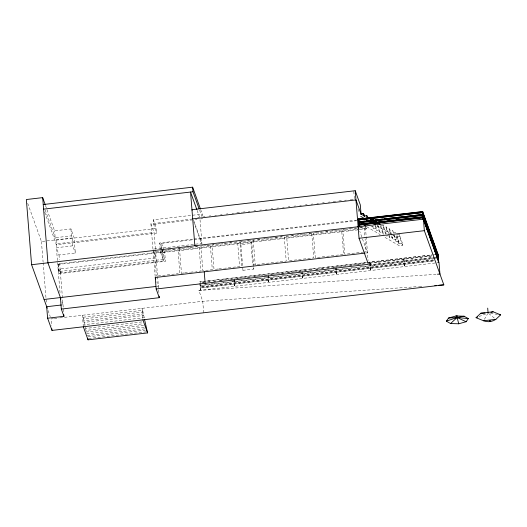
<?xml version="1.0" encoding="UTF-8"?>
<svg xmlns="http://www.w3.org/2000/svg" width="527" height="527" viewBox="0 0 527 527"><rect width="100%" height="100%" fill="white"/><g stroke="black" fill="none" stroke-linecap="round" stroke-linejoin="round"><path stroke-width="0.4" stroke-dasharray="2.63 1.98" d="M484.385 319.355L487.679 313.71M479.063 316.529L486.586 313.598M45.454 205.352L54.61 230.826L70.934 228.929L74.096 237.723L75.328 253.065L59.004 254.963L56.402 247.723L72.726 245.826L75.328 253.065M44.709 212.223L56.402 244.759L156.809 233.086L153.686 224.397L153.317 219.792L202.296 214.1L202.48 216.399M197.678 217.374L199.311 217.183M203.396 216.709L205.029 216.518M209.107 216.044L210.741 215.853M214.825 215.378L216.452 215.194M220.536 214.72L222.17 214.529M226.248 214.054L227.881 213.863M231.966 213.389L233.599 213.198M236.86 212.816L241.761 212.249M242.578 212.157L245.029 211.867M248.289 211.492L249.923 211.301M254.007 210.826L255.641 210.635M259.719 210.161L261.352 209.97M265.437 209.496L267.064 209.305M271.148 208.83L272.782 208.646M276.859 208.172L278.493 207.981M282.577 207.506L284.211 207.315M288.289 206.841L289.922 206.65M294.007 206.176L295.64 205.985M299.718 205.51L301.352 205.319M305.436 204.845L307.063 204.66M311.147 204.186L312.781 203.995M316.859 203.521L318.492 203.33M322.577 202.855L324.21 202.664M328.288 202.19L329.922 201.999M333.189 201.624L335.64 201.334M338.901 200.958L341.351 200.675M344.618 200.293L346.246 200.102M350.33 199.628L354.414 199.153L353.795 191.485L354.335 192.994M155.182 276.682L150.926 223.81L191.742 219.067M153.686 224.397L192.052 219.937M195.319 219.555L196.953 219.364M201.037 218.889L202.664 218.705M72.726 245.826L72.364 238.257L71.488 235.832L55.164 237.73L54.61 230.826M27.72 203.35L41.442 241.518L74.096 237.723M45.177 209.937L56.033 240.154L156.44 228.481L156.809 233.086M155.366 248.83L154.049 232.499L56.093 243.889L60.085 293.506M160.201 249.146L159.707 243.006L193.178 239.12M193.995 239.021L356.443 220.141M161.921 248L161.552 243.395L193.389 239.699M194.2 239.601L356.647 220.721M200.036 219.752L201.94 243.428L152.962 249.119L156.084 257.808L58.128 269.192L58.958 271.51L163.449 259.363L160.327 250.674L160.452 252.209L163.574 260.898L60.948 272.828L59.992 268.981M161.96 250.49L163.594 250.299M167.672 249.824L169.305 249.633M172.573 249.251L175.023 248.968M178.284 248.592L180.735 248.303M184.002 247.927L185.629 247.736M189.713 247.262L191.347 247.071M195.425 246.596L197.058 246.405M201.143 245.931L202.776 245.74M206.854 245.266L208.488 245.081M212.572 244.607L214.206 244.416M218.283 243.942L219.917 243.751M224.001 243.276L225.628 243.085M229.713 242.611L231.346 242.42M235.424 241.946L237.058 241.755M241.142 241.28L242.776 241.096M246.853 240.622L248.487 240.431M252.571 239.956L254.205 239.765M258.283 239.291L259.916 239.1M264.001 238.626L265.628 238.435M269.712 237.96L271.346 237.769M274.613 237.394L277.057 237.11M280.324 236.728L281.958 236.537M286.036 236.063L287.67 235.872M291.754 235.398L293.387 235.207M297.465 234.732L299.099 234.548M303.183 234.074L304.81 233.883M308.894 233.408L310.528 233.217M314.612 232.743L316.24 232.552M320.324 232.078L321.957 231.887M326.035 231.412L327.669 231.221M331.753 230.747L333.387 230.562M337.464 230.088L339.098 229.897M343.182 229.423L344.81 229.232M348.894 228.758L350.527 228.566M354.605 228.092L356.239 227.901M360.323 227.427L361.957 227.236M370.936 226.505L373.235 226.235L373.412 228.474L376.476 228.119L376.653 230.352L379.717 229.996L379.895 232.236L382.958 231.88L383.136 234.113L386.199 233.757L383.076 225.075L380.013 225.431L383.136 234.113M156.058 251.504L167.402 250.18M168.212 250.088L177.118 249.054M241.794 265.819L239.857 241.761L284.251 236.597L286.22 261.076L252.729 264.969L250.76 240.49L251.801 243.388L253.862 269.047L242.967 270.318L242.446 268.869M357.042 228.138L342.8 229.792L344.77 254.271L362.971 252.156M360.204 227.769L364.164 227.308L365.02 237.914M58.958 271.51L58.345 263.843L162.83 251.695L163.574 260.898M160.452 252.209L366.16 228.296M58.345 263.843L58.55 264.422L164.674 252.084L165.412 261.287L59.294 273.625L58.253 270.726L60.111 270.509M161.98 248.764L162.29 252.598L359.019 229.732M359.836 229.634L366.37 228.876L366.245 227.341M383.076 225.075L383.254 227.308L386.317 226.953L389.44 235.641L389.618 237.875L392.681 237.519L392.859 239.759L395.922 239.403L396.1 241.636L398.998 241.3L399.176 243.54L402.404 243.164L402.582 245.404L399.354 245.773L383.742 236.663M239.857 241.761L240.898 244.653L251.801 243.388M386.317 226.953L386.495 229.192L389.558 228.837L392.681 237.519M389.558 228.837L389.736 231.07L392.799 230.714L394.097 234.337M395.876 232.618L392.977 232.954L392.799 230.714M402.404 243.164L399.282 234.475L396.054 234.851L399.176 243.54M386.377 235.997L387.912 235.819M392.687 235.016L396.232 237.091L399.459 236.715L402.582 245.404M158.028 275.977L178.278 273.625M183.91 272.973L179.898 273.434L177.928 248.961L199.041 246.504L201.011 270.983L196.123 271.55M184.727 272.874L189.608 272.307M190.425 272.215L195.313 271.642M218.013 269.007L214.021 269.468L212.052 244.989L237.611 242.018L239.581 266.497L224.403 268.263M218.817 268.915L223.606 268.355M363.762 252.064L366.133 251.787L365.086 238.731M365.863 253.013L367.49 252.822L359.77 231.36M156.736 286.372L158.37 286.181L156.809 281.84M366.614 262.439L199.799 281.833L366.667 262.584M367.431 262.347L431.876 254.851M432.687 254.758L435.137 254.475M367.484 262.492L431.923 254.996M201.92 282.577L204.364 282.294M207.625 281.912L210.075 281.629M213.336 281.247L215.787 280.963M219.048 280.581L228.837 279.448M229.653 279.35L234.548 278.783M235.365 278.691L245.964 277.452M246.781 277.36L251.675 276.794M252.492 276.695L263.098 275.463M263.915 275.371L268.81 274.798M269.62 274.705L280.226 273.473M281.043 273.375L285.937 272.808M286.754 272.716L297.36 271.484M298.17 271.385L303.065 270.819M303.881 270.72L306.332 270.437M309.593 270.061L312.043 269.771M315.304 269.396L320.199 268.823M321.015 268.73L323.459 268.447M326.72 268.065L330.804 267.591M331.615 267.499L342.221 266.267M343.037 266.168L347.932 265.601M348.749 265.509L365.059 263.612M369.954 263.039L431.949 255.832M202.783 282.624L204.417 282.439M208.494 281.965L210.128 281.774M214.206 281.299L215.839 281.108M219.917 280.634L222.361 280.351M225.628 279.969L227.256 279.778M231.333 279.31L232.967 279.119M237.045 278.645L239.495 278.361M242.756 277.979L244.39 277.788M248.467 277.314L250.094 277.123M254.179 276.649L256.623 276.365M259.883 275.99L261.517 275.799M265.595 275.325L267.229 275.134M271.306 274.659L273.75 274.376M277.018 273.994L278.645 273.809M281.912 273.427L284.356 273.144M287.623 272.762L292.518 272.195M293.328 272.097L295.779 271.813M299.04 271.438L300.673 271.247M304.751 270.773L306.385 270.582M310.462 270.107L312.089 269.916M316.174 269.442L317.801 269.257M321.878 268.783L323.512 268.592M327.59 268.118L329.223 267.927M333.301 267.452L334.935 267.261M339.013 266.787L340.64 266.603M344.724 266.128L346.351 265.937M350.429 265.463L352.062 265.272M356.14 264.798L358.591 264.514M361.851 264.132L363.485 263.948M369.196 263.283L433.635 255.793M369.282 264.87L434.538 257.288M435.355 257.189L437.799 256.906M205.372 284.079L207.006 283.888M211.083 283.414L212.71 283.223M307.34 272.222L308.967 272.031M324.467 270.232L326.101 270.041M368.518 265.114L434.591 257.433M435.407 257.334L437.851 257.051M436.251 258.078L200.504 285.482L437.93 258.032M433.102 259.903L200.622 286.925L433.154 260.048M433.998 260.786L200.701 287.907L434.05 260.931M200.418 289.501L200.873 289.6L200.418 289.501L199.924 283.368M234.383 285.555L234.844 285.647L234.383 285.555L233.889 279.415M268.816 281.701L268.355 281.602L268.816 281.701L268.322 275.562M336.292 273.704L336.753 273.803L336.292 273.704L335.798 267.571M370.672 269.712L370.264 269.758L370.725 269.857L370.053 262.038L370.725 269.857M302.781 277.749L302.32 277.657L302.781 277.749L302.116 269.936M404.69 265.904L404.229 265.806L404.69 265.904L404.077 258.237M203.672 312.788L202.75 301.286L198.863 290.476L439.017 262.558M53.484 318.637L51.073 318.914L51.633 325.818M54.288 318.539L59.11 317.979M59.913 317.886L202.75 301.286L418.412 286.602M83.338 326.773L82.416 315.271L83.121 317.234L142.659 310.317L144.497 318.94M83.121 317.234L83.253 318.934L142.797 312.017M83.253 318.934L83.938 320.838L143.482 313.921M83.938 320.838L84.063 322.405L143.607 315.482M84.063 322.405L84.854 324.599L144.398 317.676M85.242 327.142L85.71 328.446L141.987 321.905M85.71 328.446L85.868 330.422L142.962 323.789M143.542 325.39L86.448 332.03L85.868 330.422M86.593 333.848L144.503 327.115M87.212 335.567L146.75 328.644M88.134 336.799L145.228 330.165M88.747 338.518L147.474 331.694M198.863 290.476L436.666 274.284M419.228 286.543L422.509 286.319M490.446 313.354L497.508 314.388M377.068 225.905L391.976 234.601M366.706 226.722L380.191 234.594M488.687 313.493L494.662 318.367M396.917 235.51L398.998 241.3M396.232 237.091L399.354 245.773M403.669 258.283L404.281 265.951M394.361 235.062L395.922 239.403M393.761 235.121L396.1 241.636M389.736 231.07L391.297 235.417M391.561 236.136L392.859 239.759M386.495 229.192L388.577 234.983M388.84 235.707L389.618 237.875M383.254 227.308L386.12 235.273M380.613 225.365L382.958 231.88M378.155 225.655L379.717 229.996M377.292 224.996L379.895 232.236M375.692 225.945L376.476 228.119M375.092 226.011L376.653 230.352M372.635 226.3L373.412 228.474M361.799 213.758L362.543 215.833M366.37 228.876L365.33 225.984L368.103 260.49M357.938 208.969L359.025 211.986M369.697 262.235L370.316 269.903M253.342 267.597L253.862 269.047M200.635 209.482L202.296 214.1M199.628 210.24L201.834 216.393M197.151 210.451L199.628 217.355M193.613 220.26L201.94 243.428M193.798 221.966L201.512 243.428M200.26 281.932L200.444 284.231M153.317 219.792L156.44 228.481M161.552 243.395L163.89 249.917M164.154 250.635L164.674 252.084M159.707 243.006L162.052 249.521M162.309 250.246L162.83 251.695M162.29 252.598L165.412 261.287M150.926 223.81L154.049 232.499M142.659 310.317L141.954 308.354L142.817 319.085M61.975 301.912L63.016 304.81M48.056 310.522L50.256 316.628M399.282 234.475L399.459 236.715M336.206 267.525L336.753 273.803M335.851 267.716L336.345 273.849M301.833 271.517L302.373 277.801M268.269 275.423L268.763 281.556M267.861 275.469L268.408 281.747M253.25 240.2L255.22 264.679M240.898 244.653L242.967 270.318M234.35 279.514L234.844 285.647M234.298 279.369L234.792 285.502M233.942 279.56L234.436 285.693M200.504 284.995L200.873 289.6M199.977 283.513L200.471 289.646M179.503 248.777L181.472 273.256M155.432 249.646L157.52 275.641M157.586 276.451L158.614 289.251M158.68 290.015L158.923 293.084M154.437 251.689L156.407 276.168M84.854 324.599L85.005 326.49M70.934 228.929L71.488 235.832M60.822 271.293L60.948 272.828M59.004 254.963L59.399 259.864M59.663 263.131L63.629 312.478M58.55 264.422L59.294 273.625M56.033 240.154L56.402 244.759M41.442 241.518L43.082 261.893M43.148 262.709L46.363 302.636M210.345 245.193L200.899 246.287L202.869 270.766L212.315 269.666L210.345 245.193M311.753 233.402L286.642 236.32L288.612 260.799L313.723 257.881L311.753 233.402M341.641 229.93L313.341 233.217L315.311 257.696L343.611 254.403L341.641 229.93"/><path stroke-width="0.79" d="M489.379 320.917L489.425 320.89M490.288 320.732L490.031 321.035M489.846 321.055L490.169 321.022M446.356 321.16L448.582 318.031L455.941 315.983L464.116 316.22L468.325 318.604L466.099 321.733L458.74 323.782L450.559 323.538L446.356 321.16L457.12 317.511L464.116 316.22M476.052 317.709L480.841 313.216L493.14 311.786L500.65 314.85L495.861 319.342L483.562 320.772L476.052 317.709L477.554 317.122M450.559 323.538L457.12 317.511L468.325 318.604M490.98 312.307L493.14 311.786M45.17 204.581L42.674 197.632L26.35 199.529L31.594 264.719L47.239 308.236M43.234 204.535L192.618 187.171L200.359 208.712M43.603 209.14L192.987 191.769L199.074 208.699M361.45 214.002L360.929 212.552L360.31 204.884L355.218 190.715L191.96 209.693L192.164 210.273M192.698 218.896L355.962 199.917L361.193 214.482M361.799 213.758L363.432 213.573L364.532 216.623M360.567 214.14L363.63 213.784L364.671 216.683M367.648 217.842L366.871 215.668L363.808 216.024L363.63 213.784M359.315 226.827L358.696 219.16L359.315 226.827L358.907 226.873L358.235 219.061L422.687 211.571L438.042 254.284L437.634 254.337L437.028 252.644M358.235 219.061L363.59 218.586M365.224 218.402L372.563 217.546M374.196 217.355L381.541 216.505M383.169 216.314L390.514 215.457M392.147 215.266L404.38 213.843M406.014 213.659L413.359 212.803M414.993 212.612L422.74 211.709M374.394 222.328L373.353 219.43L370.29 219.785L370.171 218.297M364.625 221.235L358.861 221.755L422.555 214.502M366.258 221.044L373.603 220.187M375.231 220.003L382.576 219.146M384.209 218.955L396.442 217.532M398.076 217.348L405.421 216.492M407.055 216.301L422.957 214.443L438.214 256.873M377.372 223.481L376.594 221.307L373.531 221.663L373.353 219.43M376.238 222.282L359.052 224.127L423.155 216.88M377.872 222.091L385.217 221.235M386.844 221.044L394.189 220.194M395.823 220.003L417.035 217.539M418.662 217.348L421.929 216.966M31.594 264.719L423.425 219.166L439.017 262.558L439.946 274.06L437.482 274.231M358.854 226.729L359.262 226.682M425.935 221.788L422.279 211.617L422.898 219.285L423.306 219.239M422.898 219.285L423.359 219.384L422.687 211.571M426.29 224.561L426.106 222.256L426.514 222.21L427.186 230.022M426.567 222.354L426.106 222.256M355.218 190.715L359.045 238.263L424.347 230.674L443.833 284.87L52.002 330.416L47.614 318.209L46.686 306.707L61.382 305.001M430.394 233L429.986 233.046L430.104 234.581M433.807 243.691L434.215 243.645M60.414 297.571L61.336 309.072L159.292 297.689L156.17 289L155.248 277.498L365.046 253.105M434.373 251.214L434.782 251.168M434.426 251.359L434.834 251.313L434.169 243.5M44.084 299.468L155.92 286.471M437.581 254.192L437.99 254.139L438.662 261.959L438.2 261.86L438.662 261.959M437.654 255.088L438.062 255.042L422.812 212.612L358.716 219.911L422.351 212.513L437.654 255.088L437.818 256.636M156.17 289L368.413 264.323L359.045 238.263M437.878 257.822L438.286 257.769L423.029 215.339L358.933 222.651L422.575 215.253L438.405 259.31L437.996 259.356L437.166 257.044M438.075 260.312L438.477 260.206L423.227 217.776L359.124 225.029L422.766 217.631L438.128 260.457M47.614 318.209L63.938 316.312L63.813 314.777M83.338 326.773L88.029 339.829L147.573 332.906L144.55 319.573M434.808 285.482L436.448 285.37M438.912 285.206L443.833 284.87M448.582 318.031L457.12 317.511L466.099 321.733M480.841 313.216L484.866 313.097M499.082 314.619L500.65 314.85M360.745 216.38L375.652 225.075M363.867 225.069L366.001 226.307M455.941 315.983L457.12 317.511L458.74 323.782M426.495 223.329L430.098 233.362M431.758 237.987L435.645 248.79M422.832 215.26L425.322 222.203M427.542 228.375L430.039 235.319M432.535 242.262L434.755 248.434M436.139 252.288L437.529 256.148M423.86 220.009L426.91 228.501M429.123 234.673L431.62 241.61M434.393 249.33L436.336 254.725M370.889 219.719L370.112 217.546L367.049 217.901L366.871 215.668M358.116 226.762L358.67 228.296M196.874 209.687L190.537 192.059L194.858 245.74M155.248 277.498L155.768 278.941M142.883 319.856L147.573 332.906M60.934 299.02L47.924 262.821L42.674 197.632M61.336 309.072L63.938 316.312M487.699 308.13L488.088 313.005M456.949 315.403L457.061 316.806M437.647 254.956L437.957 258.79M431.007 240.668L430.342 232.855L429.933 232.901L430.118 235.2M430.296 236.88L430.414 238.415M430.302 237.506L430.487 239.805M426.593 227.769L426.712 229.304M423.425 219.166L424.347 230.674M422.397 212.526L422.95 219.43M379.954 224.68L379.835 223.191L376.772 223.547L376.594 221.307M363.432 213.573L363.558 215.102M358.288 219.206L358.907 226.873M204.226 271.8L205.148 283.302M192.618 187.171L192.987 191.769M159.174 296.154L159.292 297.689M87.93 338.611L88.029 339.829M51.877 328.888L52.002 330.416M495.861 319.342A12.384 11.495 -19.8 0 1 483.562 320.772"/></g></svg>
